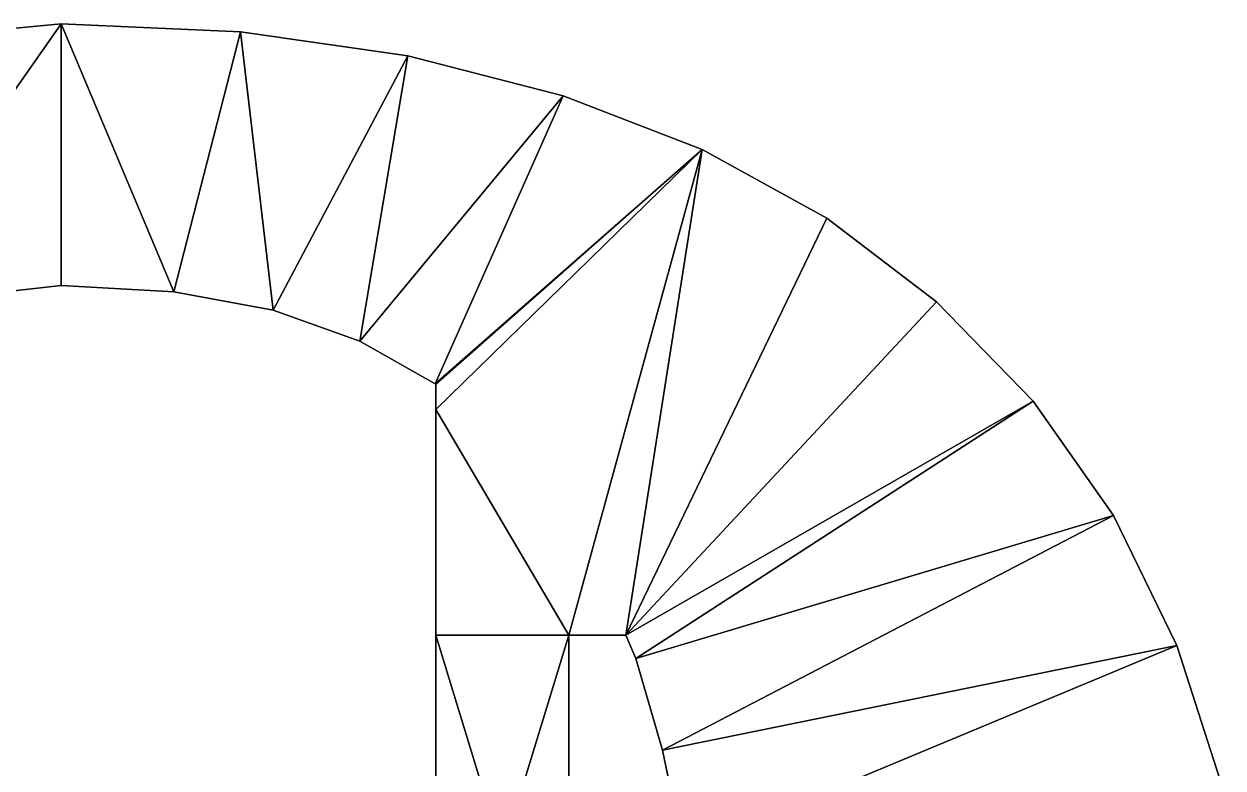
# Model space of a CAD drawing. Extents: x 47.8 to 140.8, y -88 to 7.
# Drawn here: x 94.26 to 139.38, y -21 to 7 of the extents above; entities that cross this region are included whole.
import ezdxf

# ---------------------------------------------------------------- set-up
doc = ezdxf.new("R2010")
doc.units = 0
doc.header["$MEASUREMENT"] = 0
doc.layers.add('STL2DXF', color=7, linetype='Continuous')

msp = doc.modelspace()

# ---------------------------------------------------------------- linework, layer by layer
at = {"layer": 'STL2DXF'}
for points in [[(81.45, 5.646), (95.667, 7), (88.177, -3.679)], [(81.45, 5.646, 15), (88.177, -3.679, 15), (95.667, 7, 15)], [(81.45, 5.646), (81.45, 5.646, 15), (95.667, 7)], [(95.667, 7), (81.45, 5.646, 15), (95.667, 7, 15)], [(95.667, 7), (95.667, -2.845), (88.177, -3.679)], [(95.667, -2.845, 15), (95.667, 7, 15), (88.177, -3.679, 15)], [(95.667, 7), (99.898, -3.077), (95.667, -2.845)], [(95.667, 7), (102.412, 6.699), (99.898, -3.077)], [(95.667, 7, 15), (102.412, 6.699, 15), (95.667, 7)], [(102.412, 6.699), (95.667, 7), (102.412, 6.699, 15)], [(99.898, -3.077, 15), (95.667, 7, 15), (95.667, -2.845, 15)], [(95.667, 7, 15), (99.898, -3.077, 15), (102.412, 6.699, 15)], [(103.643, -3.774), (99.898, -3.077), (102.412, 6.699)], [(99.898, -3.077, 15), (103.643, -3.774, 15), (102.412, 6.699, 15)], [(108.705, 5.797), (103.643, -3.774), (102.412, 6.699)], [(108.705, 5.797, 15), (102.412, 6.699, 15), (103.643, -3.774, 15)], [(102.412, 6.699), (108.705, 5.797, 15), (108.705, 5.797)], [(102.412, 6.699), (102.412, 6.699, 15), (108.705, 5.797, 15)], [(108.705, 5.797), (106.902, -4.937), (103.643, -3.774)], [(106.902, -4.937, 15), (108.705, 5.797, 15), (103.643, -3.774, 15)], [(108.705, 5.797), (114.548, 4.293), (106.902, -4.937)], [(108.705, 5.797, 15), (106.902, -4.937, 15), (114.548, 4.293, 15)], [(108.705, 5.797, 15), (114.548, 4.293, 15), (108.705, 5.797)], [(114.548, 4.293), (108.705, 5.797), (114.548, 4.293, 15)], [(106.902, -4.937), (114.548, 4.293), (109.728, -6.536)], [(106.902, -4.937, 15), (109.728, -6.536, 15), (114.548, 4.293, 15)], [(119.784, 2.283), (109.728, -6.536), (114.548, 4.293)], [(119.784, 2.283, 15), (114.548, 4.293, 15), (109.728, -6.536, 15)], [(114.548, 4.293, 15), (119.784, 2.283), (114.548, 4.293)], [(119.784, 2.283), (114.548, 4.293, 15), (119.784, 2.283, 15)], [(109.763, -6.565), (109.728, -6.536), (119.784, 2.283)], [(119.784, 2.283, 15), (109.728, -6.536, 15), (109.763, -6.565, 15)], [(109.763, -7.5), (119.784, 2.283), (114.763, -16)], [(109.763, -6.565), (119.784, 2.283), (109.763, -7.5)], [(109.763, -7.5, 15), (119.784, 2.283, 15), (109.763, -6.565, 15)], [(119.784, 2.283, 15), (109.763, -7.5, 15), (114.763, -16, 15)], [(116.909, -16), (114.763, -16), (119.784, 2.283)], [(119.784, 2.283, 15), (114.763, -16, 15), (116.909, -16, 15)], [(124.465, -0.301), (116.909, -16), (119.784, 2.283)], [(119.784, 2.283, 15), (116.909, -16, 15), (124.465, -0.301, 15)], [(124.465, -0.301), (119.784, 2.283), (124.465, -0.301, 15)], [(119.784, 2.283, 15), (124.465, -0.301, 15), (119.784, 2.283)], [(124.465, -0.301), (128.592, -3.46), (116.909, -16)], [(128.592, -3.46, 15), (124.465, -0.301, 15), (116.909, -16, 15)], [(124.465, -0.301), (128.592, -3.46, 15), (128.592, -3.46)], [(128.592, -3.46, 15), (124.465, -0.301), (124.465, -0.301, 15)], [(88.177, -3.679, 15), (88.177, -3.679), (95.667, -2.845)], [(88.177, -3.679, 15), (95.667, -2.845), (95.667, -2.845, 15)], [(99.898, -3.077, 15), (95.667, -2.845, 15), (99.898, -3.077)], [(95.667, -2.845), (99.898, -3.077), (95.667, -2.845, 15)], [(99.898, -3.077, 15), (99.898, -3.077), (103.643, -3.774, 15)], [(103.643, -3.774), (103.643, -3.774, 15), (99.898, -3.077)], [(128.592, -3.46), (132.233, -7.193), (116.909, -16)], [(128.592, -3.46, 15), (116.909, -16, 15), (132.233, -7.193, 15)], [(128.592, -3.46), (128.592, -3.46, 15), (132.233, -7.193)], [(132.233, -7.193, 15), (132.233, -7.193), (128.592, -3.46, 15)], [(103.643, -3.774), (106.902, -4.937), (103.643, -3.774, 15)], [(103.643, -3.774, 15), (106.902, -4.937), (106.902, -4.937, 15)], [(109.728, -6.536), (109.728, -6.536, 15), (106.902, -4.937, 15)], [(109.728, -6.536), (106.902, -4.937, 15), (106.902, -4.937)], [(109.728, -6.536, 15), (109.728, -6.536), (109.763, -6.565, 15)], [(109.763, -6.565), (109.763, -6.565, 15), (109.728, -6.536)], [(109.763, -6.565, 15), (109.763, -6.565), (109.763, -7.5)], [(109.763, -7.5), (109.763, -7.5, 15), (109.763, -6.565, 15)], [(116.909, -16), (132.233, -7.193), (117.288, -16.873)], [(117.288, -16.873, 15), (132.233, -7.193, 15), (116.909, -16, 15)], [(135.25, -11.5), (117.288, -16.873), (132.233, -7.193)], [(132.233, -7.193, 15), (117.288, -16.873, 15), (135.25, -11.5, 15)], [(135.25, -11.5, 15), (135.25, -11.5), (132.233, -7.193, 15)], [(132.233, -7.193), (132.233, -7.193, 15), (135.25, -11.5)], [(109.763, -16), (109.763, -7.5), (114.763, -16)], [(109.763, -16, 15), (114.763, -16, 15), (109.763, -7.5, 15)], [(109.763, -32.378), (109.763, -32.378, 15), (109.763, -7.5)], [(109.763, -7.5, 15), (109.763, -7.5), (109.763, -32.378, 15)], [(117.288, -16.873), (135.25, -11.5), (118.293, -20.319)], [(118.293, -20.319, 15), (135.25, -11.5, 15), (117.288, -16.873, 15)], [(137.642, -16.381), (118.293, -20.319), (135.25, -11.5)], [(135.25, -11.5, 15), (118.293, -20.319, 15), (137.642, -16.381, 15)], [(135.25, -11.5), (135.25, -11.5, 15), (137.642, -16.381, 15)], [(135.25, -11.5), (137.642, -16.381, 15), (137.642, -16.381)], [(114.763, -16), (114.763, -32.378), (109.763, -32.378)], [(114.763, -16), (109.763, -32.378), (109.763, -16)], [(114.763, -16, 15), (109.763, -16, 15), (114.763, -32.378, 15)], [(109.763, -16, 15), (109.763, -32.378, 15), (114.763, -32.378, 15)], [(114.763, -16), (114.763, -32.378, 15), (114.763, -32.378)], [(116.909, -16), (116.909, -16, 15), (114.763, -16)], [(114.763, -16), (114.763, -16, 15), (114.763, -32.378, 15)], [(114.763, -16, 15), (114.763, -16), (116.909, -16, 15)], [(116.909, -16, 15), (116.909, -16), (117.288, -16.873, 15)], [(117.288, -16.873), (117.288, -16.873, 15), (116.909, -16)], [(118.293, -20.319), (137.642, -16.381), (119.073, -24.12)], [(118.293, -20.319, 15), (119.073, -24.12, 15), (137.642, -16.381, 15)], [(139.376, -21.809), (119.073, -24.12), (137.642, -16.381)], [(139.376, -21.809, 15), (137.642, -16.381, 15), (119.073, -24.12, 15)], [(139.376, -21.809), (137.642, -16.381), (139.376, -21.809, 15)], [(139.376, -21.809, 15), (137.642, -16.381), (137.642, -16.381, 15)], [(117.288, -16.873), (118.293, -20.319), (117.288, -16.873, 15)], [(117.288, -16.873, 15), (118.293, -20.319), (118.293, -20.319, 15)], [(119.073, -24.12, 15), (118.293, -20.319, 15), (119.073, -24.12)], [(118.293, -20.319), (119.073, -24.12), (118.293, -20.319, 15)]]:
    msp.add_3dface(points, dxfattribs=at)

doc.saveas('drawing.dxf')
